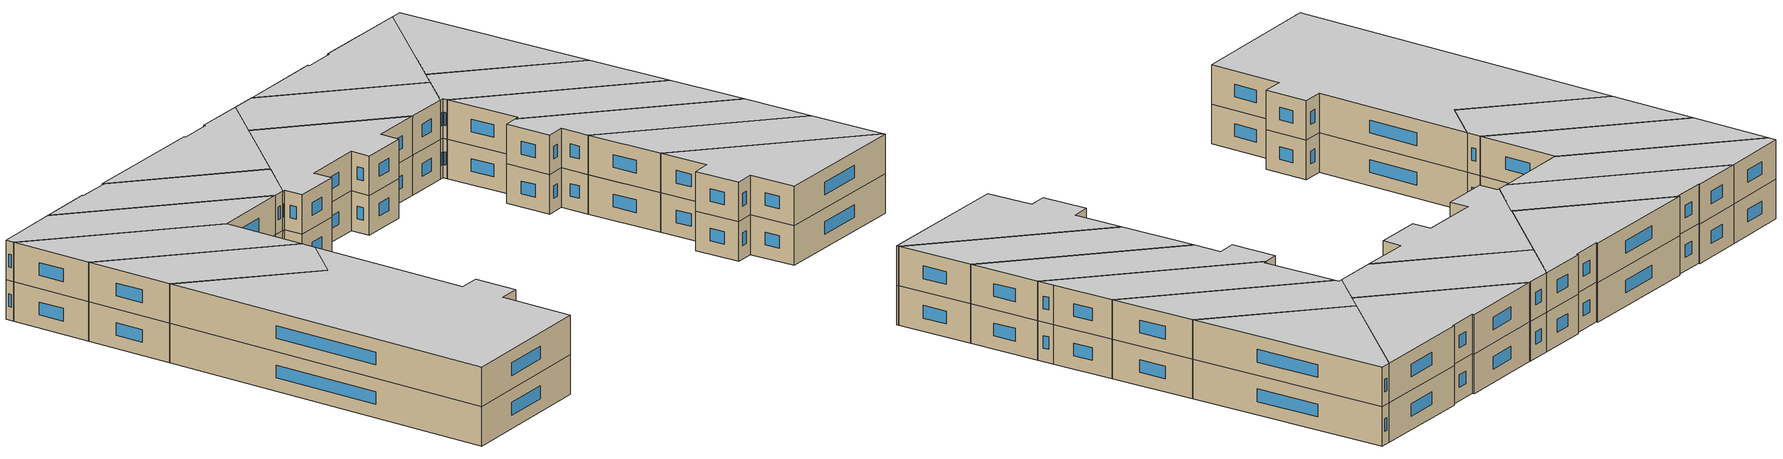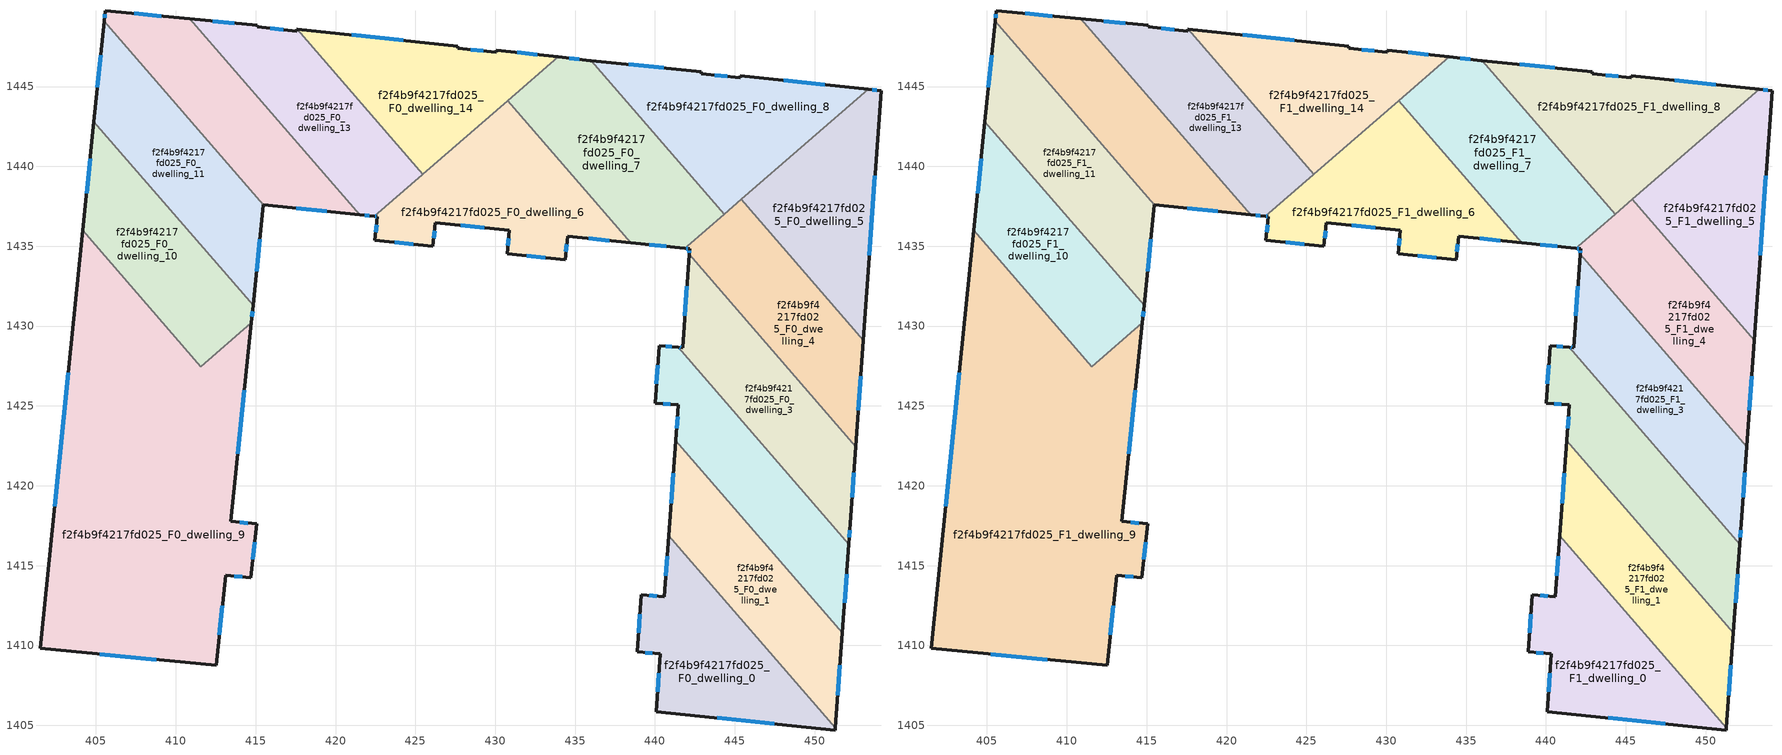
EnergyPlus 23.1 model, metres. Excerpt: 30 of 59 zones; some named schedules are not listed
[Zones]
f2f4b9f4217fd025_F0_dwelling_0
 floor ground (EU_floor_Construction): 440.88,1416.87 451.3,1404.85 451.29,1404.69 440.09,1405.86 440.34,1409.49 438.89,1409.59 439.15,1413.17 440.6,1413.06 z0
 wall outside (EU_wall_Construction): 440.88,1416.87 440.6,1413.06 439.15,1413.17 438.89,1409.59 440.34,1409.49 440.09,1405.86 451.29,1404.69 451.3,1404.85 z0:3
 wall to f2f4b9f4217fd025_F0_dwelling_1 (EU_wall_Construction): 451.3,1404.85 440.88,1416.87 z0:3
 window (EU_Window_Construction): 439.39,1409.56 439.85,1409.52 / 439.06,1411.95 438.98,1410.81 / 440.11,1413.1 439.64,1413.13 / 440.78,1415.57 440.69,1414.36 / 443.9,1405.46 447.48,1405.09 / 440.26,1408.25 440.17,1407.1 z1.02:1.98
f2f4b9f4217fd025_F0_dwelling_1
 floor ground (EU_floor_Construction): 441.31,1422.82 451.74,1410.79 451.3,1404.85 440.88,1416.87 z0
 wall outside (EU_wall_Construction): 451.3,1404.85 451.74,1410.79 / 441.31,1422.82 440.88,1416.87 z0:3
 wall to f2f4b9f4217fd025_F0_dwelling_2 (EU_wall_Construction): 451.74,1410.79 441.31,1422.82 z0:3
 window (EU_Window_Construction): 451.45,1406.87 451.59,1408.77 / 441.16,1420.8 441.02,1418.89 z1.02:1.98
f2f4b9f4217fd025_F0_dwelling_10
 floor ground (EU_floor_Construction): 404.87,1442.8 414.84,1431.3 414.73,1430.2 411.57,1427.46 404.17,1435.99 z0
 wall outside (EU_wall_Construction): 404.87,1442.8 404.17,1435.99 / 414.73,1430.2 414.84,1431.3 z0:3
 wall to f2f4b9f4217fd025_F0_dwelling_11 (EU_wall_Construction): 414.84,1431.3 404.87,1442.8 z0:3
 wall to f2f4b9f4217fd025_F0_dwelling_9 (EU_wall_Construction): 404.17,1435.99 411.57,1427.46 414.73,1430.2 z0:3
 window (EU_Window_Construction): 404.63,1440.48 404.41,1438.31 / 414.77,1430.57 414.8,1430.92 z1.02:1.98
f2f4b9f4217fd025_F0_dwelling_11
 floor ground (EU_floor_Construction): 405.51,1449.1 415.49,1437.59 414.84,1431.3 404.87,1442.8 z0
 wall outside (EU_wall_Construction): 414.84,1431.3 415.49,1437.59 / 405.51,1449.1 404.87,1442.8 z0:3
 wall to f2f4b9f4217fd025_F0_dwelling_12 (EU_wall_Construction): 415.49,1437.59 405.51,1449.1 z0:3
 window (EU_Window_Construction): 415.06,1433.44 415.27,1435.45 / 405.29,1446.96 405.09,1444.94 z1.02:1.98
f2f4b9f4217fd025_F0_dwelling_12
 floor ground (EU_floor_Construction): 410.88,1449.24 421.52,1436.97 415.49,1437.59 405.51,1449.1 405.58,1449.75 z0
 wall outside (EU_wall_Construction): 410.88,1449.24 405.58,1449.75 405.51,1449.1 / 415.49,1437.59 421.52,1436.97 z0:3
 wall to f2f4b9f4217fd025_F0_dwelling_13 (EU_wall_Construction): 421.52,1436.97 410.88,1449.24 z0:3
 window (EU_Window_Construction): 405.56,1449.53 405.53,1449.32 / 409.08,1449.41 407.38,1449.58 / 417.54,1437.38 419.47,1437.18 z1.02:1.98
f2f4b9f4217fd025_F0_dwelling_13
 floor ground (EU_floor_Construction): 417.59,1448.59 425.47,1439.51 425.43,1439.47 422.43,1436.88 421.52,1436.97 410.88,1449.24 415.09,1448.83 415.08,1448.73 417.56,1448.47 417.57,1448.6 z0
 wall outside (EU_wall_Construction): 417.59,1448.59 417.57,1448.6 417.56,1448.47 415.08,1448.73 415.09,1448.83 410.88,1449.24 / 421.52,1436.97 422.43,1436.88 z0:3
 wall to f2f4b9f4217fd025_F0_dwelling_14 (EU_wall_Construction): 425.47,1439.51 417.59,1448.59 z0:3
 wall to f2f4b9f4217fd025_F0_dwelling_6 (EU_wall_Construction): 422.43,1436.88 425.43,1439.47 425.47,1439.51 z0:3
 window (EU_Window_Construction): 421.83,1436.94 422.12,1436.91 / 413.66,1448.97 412.31,1449.1 / 416.72,1448.56 415.93,1448.64 z1.02:1.98
f2f4b9f4217fd025_F0_dwelling_14
 floor ground (EU_floor_Construction): 433.94,1446.86 425.47,1439.51 417.59,1448.59 427.65,1447.52 427.65,1447.4 430.07,1447.14 430.08,1447.29 z0
 wall outside (EU_wall_Construction): 433.94,1446.86 430.08,1447.29 430.07,1447.14 427.65,1447.4 427.65,1447.52 417.59,1448.59 z0:3
 wall to f2f4b9f4217fd025_F0_dwelling_7 (EU_wall_Construction): 430.77,1444.11 433.94,1446.86 z0:3
 wall to f2f4b9f4217fd025_F0_dwelling_6 (EU_wall_Construction): 425.47,1439.51 430.77,1444.11 z0:3
 window (EU_Window_Construction): 429.25,1447.23 428.47,1447.32 / 432.63,1447 431.39,1447.14 / 424.23,1447.89 421.01,1448.23 z1.02:1.98
f2f4b9f4217fd025_F0_dwelling_2
 floor ground (EU_floor_Construction): 441.45,1428.67 452.14,1416.33 451.74,1410.79 441.31,1422.82 441.47,1425.08 440.01,1425.18 440.27,1428.75 z0
 wall outside (EU_wall_Construction): 451.74,1410.79 452.14,1416.33 / 441.45,1428.67 440.27,1428.75 440.01,1425.18 441.47,1425.08 441.31,1422.82 z0:3
 wall to f2f4b9f4217fd025_F0_dwelling_3 (EU_wall_Construction): 452.14,1416.33 441.45,1428.67 z0:3
 window (EU_Window_Construction): 451.87,1412.68 452.01,1414.45 / 441.42,1424.31 441.36,1423.59 / 440.51,1425.15 440.97,1425.11 / 440.18,1427.54 440.1,1426.4 / 441.05,1428.7 440.67,1428.73 z1.02:1.98
f2f4b9f4217fd025_F0_dwelling_3
 floor ground (EU_floor_Construction): 442.15,1434.48 452.58,1422.45 452.24,1417.65 452.14,1416.33 441.45,1428.67 441.73,1428.65 z0
 wall outside (EU_wall_Construction): 442.15,1434.48 441.73,1428.65 441.45,1428.67 / 452.14,1416.33 452.24,1417.65 452.58,1422.45 z0:3
 wall to f2f4b9f4217fd025_F0_dwelling_4 (EU_wall_Construction): 452.58,1422.45 442.15,1434.48 z0:3
 window (EU_Window_Construction): 442.01,1432.5 441.87,1430.63 / 452.36,1419.29 452.47,1420.82 / 452.18,1416.78 452.21,1417.2 / 441.63,1428.66 441.54,1428.66 z1.02:1.98
f2f4b9f4217fd025_F0_dwelling_4
 floor ground (EU_floor_Construction): 445.41,1437.93 453.05,1429.11 452.58,1422.45 442.15,1434.48 442.17,1434.84 441.87,1434.87 442.03,1435 z0
 wall outside (EU_wall_Construction): 441.87,1434.87 442.17,1434.84 442.15,1434.48 / 452.58,1422.45 453.05,1429.11 z0:3
 wall to f2f4b9f4217fd025_F0_dwelling_5 (EU_wall_Construction): 453.05,1429.11 445.41,1437.93 z0:3
 wall to f2f4b9f4217fd025_F0_dwelling_7 (EU_wall_Construction): 444.34,1437.01 442.03,1435 441.87,1434.87 z0:3
 wall to f2f4b9f4217fd025_F0_dwelling_8 (EU_wall_Construction): 445.41,1437.93 444.34,1437.01 z0:3
 window (EU_Window_Construction): 441.97,1434.86 442.07,1434.85 / 452.74,1424.72 452.89,1426.84 / 442.16,1434.72 442.16,1434.6 z1.02:1.98
f2f4b9f4217fd025_F0_dwelling_5
 floor ground (EU_floor_Construction): 454.16,1444.73 453.05,1429.11 445.41,1437.93 453.35,1444.82 z0
 wall outside (EU_wall_Construction): 453.05,1429.11 454.16,1444.73 453.35,1444.82 z0:3
 wall to f2f4b9f4217fd025_F0_dwelling_8 (EU_wall_Construction): 453.35,1444.82 445.41,1437.93 z0:3
 window (EU_Window_Construction): 453.88,1444.76 453.63,1444.79 / 453.43,1434.43 453.78,1439.42 z1.02:1.98
f2f4b9f4217fd025_F0_dwelling_6
 floor ground (EU_floor_Construction): 430.77,1444.11 438.48,1435.22 434.53,1435.62 434.38,1434.14 430.74,1434.52 430.89,1436 426.26,1436.48 426.1,1435 422.47,1435.36 422.62,1436.86 422.43,1436.88 z0
 wall outside (EU_wall_Construction): 422.43,1436.88 422.62,1436.86 422.47,1435.36 426.1,1435 426.26,1436.48 430.89,1436 430.74,1434.52 434.38,1434.14 434.53,1435.62 438.48,1435.22 z0:3
 wall to f2f4b9f4217fd025_F0_dwelling_7 (EU_wall_Construction): 438.48,1435.22 430.77,1444.11 z0:3
 window (EU_Window_Construction): 431.98,1434.39 433.14,1434.27 / 430.84,1435.5 430.79,1435.02 / 427.83,1436.32 429.32,1436.16 / 426.15,1435.5 426.2,1435.98 / 423.7,1435.24 424.86,1435.12 / 422.57,1436.35 422.52,1435.87 / 422.5,1436.87 422.56,1436.86 / 435.87,1435.49 437.13,1435.36 / 434.43,1434.65 434.48,1435.12 z1.02:1.98
f2f4b9f4217fd025_F0_dwelling_7
 floor ground (EU_floor_Construction): 436,1446.63 444.34,1437.01 441.87,1434.87 438.48,1435.22 430.77,1444.11 433.94,1446.86 435.96,1446.63 z0
 wall outside (EU_wall_Construction): 438.48,1435.22 441.87,1434.87 / 436,1446.63 435.96,1446.63 433.94,1446.86 z0:3
 wall to f2f4b9f4217fd025_F0_dwelling_8 (EU_wall_Construction): 444.34,1437.01 436,1446.63 z0:3
 window (EU_Window_Construction): 439.63,1435.1 440.72,1434.99 / 435.27,1446.71 434.63,1446.78 z1.02:1.98
f2f4b9f4217fd025_F0_dwelling_8
 floor ground (EU_floor_Construction): 453.35,1444.82 444.34,1437.01 436,1446.63 442.91,1445.94 442.9,1445.8 445.36,1445.55 445.35,1445.67 z0
 wall outside (EU_wall_Construction): 453.35,1444.82 445.35,1445.67 445.36,1445.55 442.9,1445.8 442.91,1445.94 436,1446.63 z0:3
 window (EU_Window_Construction): 450.63,1445.11 448.07,1445.38 / 440.56,1446.17 438.35,1446.39 / 444.52,1445.64 443.74,1445.71 z1.02:1.98
f2f4b9f4217fd025_F0_dwelling_9
 floor ground (EU_floor_Construction): 414.73,1430.2 413.45,1417.78 415.06,1417.61 414.7,1414.24 413.11,1414.4 412.53,1408.75 401.49,1409.81 404.17,1435.99 411.57,1427.46 z0
 wall outside (EU_wall_Construction): 404.17,1435.99 401.49,1409.81 412.53,1408.75 413.11,1414.4 414.7,1414.24 415.06,1417.61 413.45,1417.78 414.73,1430.2 z0:3
 window (EU_Window_Construction): 414.82,1415.39 414.94,1416.46 / 413.65,1414.35 414.16,1414.3 / 412.73,1410.68 412.91,1412.48 / 405.25,1409.45 408.78,1409.11 / 403.26,1427.08 402.41,1418.72 / 413.89,1422 414.29,1425.97 / 414.51,1417.67 414,1417.72 z1.02:1.98
f2f4b9f4217fd025_F1_dwelling_0
 floor to f2f4b9f4217fd025_F0_dwelling_0 (EU_floor_Construction): 440.88,1416.87 451.3,1404.85 451.29,1404.69 440.09,1405.86 440.34,1409.49 438.89,1409.59 439.15,1413.17 440.6,1413.06 z3
 wall outside (EU_wall_Construction): 440.88,1416.87 440.6,1413.06 439.15,1413.17 438.89,1409.59 440.34,1409.49 440.09,1405.86 451.29,1404.69 451.3,1404.85 z3:6
 wall to f2f4b9f4217fd025_F1_dwelling_1 (EU_wall_Construction): 451.3,1404.85 440.88,1416.87 z3:6
 window (EU_Window_Construction): 439.39,1409.56 439.85,1409.52 / 439.06,1411.95 438.98,1410.81 / 440.11,1413.1 439.64,1413.13 / 440.78,1415.57 440.69,1414.36 / 443.9,1405.46 447.48,1405.09 / 440.26,1408.25 440.17,1407.1 z4.02:4.98
 ceiling to f2f4b9f4217fd025_F2_dwelling_0 (EU_floor_Construction): 451.29,1404.69 451.3,1404.85 440.88,1416.87 440.6,1413.06 439.15,1413.17 438.89,1409.59 440.34,1409.49 440.09,1405.86 z6
f2f4b9f4217fd025_F1_dwelling_1
 floor to f2f4b9f4217fd025_F0_dwelling_1 (EU_floor_Construction): 441.31,1422.82 451.74,1410.79 451.3,1404.85 440.88,1416.87 z3
 wall outside (EU_wall_Construction): 451.3,1404.85 451.74,1410.79 / 441.31,1422.82 440.88,1416.87 z3:6
 wall to f2f4b9f4217fd025_F1_dwelling_2 (EU_wall_Construction): 451.74,1410.79 441.31,1422.82 z3:6
 window (EU_Window_Construction): 451.45,1406.87 451.59,1408.77 / 441.16,1420.8 441.02,1418.89 z4.02:4.98
 ceiling to f2f4b9f4217fd025_F2_dwelling_1 (EU_floor_Construction): 451.3,1404.85 451.74,1410.79 441.31,1422.82 440.88,1416.87 z6
f2f4b9f4217fd025_F1_dwelling_10
 floor to f2f4b9f4217fd025_F0_dwelling_10 (EU_floor_Construction): 404.87,1442.8 414.84,1431.3 414.73,1430.2 411.57,1427.46 404.17,1435.99 z3
 wall outside (EU_wall_Construction): 404.87,1442.8 404.17,1435.99 / 414.73,1430.2 414.84,1431.3 z3:6
 wall to f2f4b9f4217fd025_F1_dwelling_11 (EU_wall_Construction): 414.84,1431.3 404.87,1442.8 z3:6
 wall to f2f4b9f4217fd025_F1_dwelling_9 (EU_wall_Construction): 404.17,1435.99 411.57,1427.46 414.73,1430.2 z3:6
 window (EU_Window_Construction): 404.63,1440.48 404.41,1438.31 / 414.77,1430.57 414.8,1430.92 z4.02:4.98
 ceiling to f2f4b9f4217fd025_F2_dwelling_10 (EU_floor_Construction): 414.73,1430.2 414.84,1431.3 404.87,1442.8 404.17,1435.99 411.57,1427.46 z6
f2f4b9f4217fd025_F1_dwelling_11
 floor to f2f4b9f4217fd025_F0_dwelling_11 (EU_floor_Construction): 405.51,1449.1 415.49,1437.59 414.84,1431.3 404.87,1442.8 z3
 wall outside (EU_wall_Construction): 414.84,1431.3 415.49,1437.59 / 405.51,1449.1 404.87,1442.8 z3:6
 wall to f2f4b9f4217fd025_F1_dwelling_12 (EU_wall_Construction): 415.49,1437.59 405.51,1449.1 z3:6
 window (EU_Window_Construction): 415.06,1433.44 415.27,1435.45 / 405.29,1446.96 405.09,1444.94 z4.02:4.98
 ceiling to f2f4b9f4217fd025_F2_dwelling_11 (EU_floor_Construction): 414.84,1431.3 415.49,1437.59 405.51,1449.1 404.87,1442.8 z6
f2f4b9f4217fd025_F1_dwelling_12
 floor to f2f4b9f4217fd025_F0_dwelling_12 (EU_floor_Construction): 410.88,1449.24 421.52,1436.97 415.49,1437.59 405.51,1449.1 405.58,1449.75 z3
 wall outside (EU_wall_Construction): 410.88,1449.24 405.58,1449.75 405.51,1449.1 / 415.49,1437.59 421.52,1436.97 z3:6
 wall to f2f4b9f4217fd025_F1_dwelling_13 (EU_wall_Construction): 421.52,1436.97 410.88,1449.24 z3:6
 window (EU_Window_Construction): 405.56,1449.53 405.53,1449.32 / 409.08,1449.41 407.38,1449.58 / 417.54,1437.38 419.47,1437.18 z4.02:4.98
 ceiling to f2f4b9f4217fd025_F2_dwelling_12 (EU_floor_Construction): 421.52,1436.97 410.88,1449.24 405.58,1449.75 405.51,1449.1 415.49,1437.59 z6
f2f4b9f4217fd025_F1_dwelling_13
 floor to f2f4b9f4217fd025_F0_dwelling_13 (EU_floor_Construction): 417.59,1448.59 425.47,1439.51 425.43,1439.47 422.43,1436.88 421.52,1436.97 410.88,1449.24 415.09,1448.83 415.08,1448.73 417.56,1448.47 417.57,1448.6 z3
 wall outside (EU_wall_Construction): 417.59,1448.59 417.57,1448.6 417.56,1448.47 415.08,1448.73 415.09,1448.83 410.88,1449.24 / 421.52,1436.97 422.43,1436.88 z3:6
 wall to f2f4b9f4217fd025_F1_dwelling_14 (EU_wall_Construction): 425.47,1439.51 417.59,1448.59 z3:6
 wall to f2f4b9f4217fd025_F1_dwelling_6 (EU_wall_Construction): 422.43,1436.88 425.43,1439.47 425.47,1439.51 z3:6
 window (EU_Window_Construction): 421.83,1436.94 422.12,1436.91 / 413.66,1448.97 412.31,1449.1 / 416.72,1448.56 415.93,1448.64 z4.02:4.98
 ceiling to f2f4b9f4217fd025_F2_dwelling_13 (EU_floor_Construction): 425.43,1439.47 425.47,1439.51 417.59,1448.59 417.57,1448.6 417.56,1448.47 415.08,1448.73 415.09,1448.83 410.88,1449.24 421.52,1436.97 422.43,1436.88 z6
f2f4b9f4217fd025_F1_dwelling_14
 floor to f2f4b9f4217fd025_F0_dwelling_14 (EU_floor_Construction): 433.94,1446.86 425.47,1439.51 417.59,1448.59 427.65,1447.52 427.65,1447.4 430.07,1447.14 430.08,1447.29 z3
 wall outside (EU_wall_Construction): 433.94,1446.86 430.08,1447.29 430.07,1447.14 427.65,1447.4 427.65,1447.52 417.59,1448.59 z3:6
 wall to f2f4b9f4217fd025_F1_dwelling_7 (EU_wall_Construction): 430.77,1444.11 433.94,1446.86 z3:6
 wall to f2f4b9f4217fd025_F1_dwelling_6 (EU_wall_Construction): 425.47,1439.51 430.77,1444.11 z3:6
 window (EU_Window_Construction): 429.25,1447.23 428.47,1447.32 / 432.63,1447 431.39,1447.14 / 424.23,1447.89 421.01,1448.23 z4.02:4.98
 ceiling to f2f4b9f4217fd025_F2_dwelling_14 (EU_floor_Construction): 433.94,1446.86 430.08,1447.29 430.07,1447.14 427.65,1447.4 427.65,1447.52 417.59,1448.59 425.47,1439.51 z6
f2f4b9f4217fd025_F1_dwelling_2
 floor to f2f4b9f4217fd025_F0_dwelling_2 (EU_floor_Construction): 441.45,1428.67 452.14,1416.33 451.74,1410.79 441.31,1422.82 441.47,1425.08 440.01,1425.18 440.27,1428.75 z3
 wall outside (EU_wall_Construction): 451.74,1410.79 452.14,1416.33 / 441.45,1428.67 440.27,1428.75 440.01,1425.18 441.47,1425.08 441.31,1422.82 z3:6
 wall to f2f4b9f4217fd025_F1_dwelling_3 (EU_wall_Construction): 452.14,1416.33 441.45,1428.67 z3:6
 window (EU_Window_Construction): 451.87,1412.68 452.01,1414.45 / 441.42,1424.31 441.36,1423.59 / 440.51,1425.15 440.97,1425.11 / 440.18,1427.54 440.1,1426.4 / 441.05,1428.7 440.67,1428.73 z4.02:4.98
 ceiling to f2f4b9f4217fd025_F2_dwelling_2 (EU_floor_Construction): 451.74,1410.79 452.14,1416.33 441.45,1428.67 440.27,1428.75 440.01,1425.18 441.47,1425.08 441.31,1422.82 z6
f2f4b9f4217fd025_F1_dwelling_3
 floor to f2f4b9f4217fd025_F0_dwelling_3 (EU_floor_Construction): 442.15,1434.48 452.58,1422.45 452.24,1417.65 452.14,1416.33 441.45,1428.67 441.73,1428.65 z3
 wall outside (EU_wall_Construction): 442.15,1434.48 441.73,1428.65 441.45,1428.67 / 452.14,1416.33 452.24,1417.65 452.58,1422.45 z3:6
 wall to f2f4b9f4217fd025_F1_dwelling_4 (EU_wall_Construction): 452.58,1422.45 442.15,1434.48 z3:6
 window (EU_Window_Construction): 442.01,1432.5 441.87,1430.63 / 452.36,1419.29 452.47,1420.82 / 452.18,1416.78 452.21,1417.2 / 441.63,1428.66 441.54,1428.66 z4.02:4.98
 ceiling to f2f4b9f4217fd025_F2_dwelling_3 (EU_floor_Construction): 452.14,1416.33 452.24,1417.65 452.58,1422.45 442.15,1434.48 441.73,1428.65 441.45,1428.67 z6
f2f4b9f4217fd025_F1_dwelling_4
 floor to f2f4b9f4217fd025_F0_dwelling_4 (EU_floor_Construction): 445.41,1437.93 453.05,1429.11 452.58,1422.45 442.15,1434.48 442.17,1434.84 441.87,1434.87 442.03,1435 z3
 wall outside (EU_wall_Construction): 441.87,1434.87 442.17,1434.84 442.15,1434.48 / 452.58,1422.45 453.05,1429.11 z3:6
 wall to f2f4b9f4217fd025_F1_dwelling_5 (EU_wall_Construction): 453.05,1429.11 445.41,1437.93 z3:6
 wall to f2f4b9f4217fd025_F1_dwelling_7 (EU_wall_Construction): 444.34,1437.01 442.03,1435 441.87,1434.87 z3:6
 wall to f2f4b9f4217fd025_F1_dwelling_8 (EU_wall_Construction): 445.41,1437.93 444.34,1437.01 z3:6
 window (EU_Window_Construction): 441.97,1434.86 442.07,1434.85 / 452.74,1424.72 452.89,1426.84 / 442.16,1434.72 442.16,1434.6 z4.02:4.98
 ceiling to f2f4b9f4217fd025_F2_dwelling_4 (EU_floor_Construction): 452.58,1422.45 453.05,1429.11 445.41,1437.93 442.03,1435 441.87,1434.87 442.17,1434.84 442.15,1434.48 z6
f2f4b9f4217fd025_F1_dwelling_5
 floor to f2f4b9f4217fd025_F0_dwelling_5 (EU_floor_Construction): 454.16,1444.73 453.05,1429.11 445.41,1437.93 453.35,1444.82 z3
 wall outside (EU_wall_Construction): 453.05,1429.11 454.16,1444.73 453.35,1444.82 z3:6
 wall to f2f4b9f4217fd025_F1_dwelling_8 (EU_wall_Construction): 453.35,1444.82 445.41,1437.93 z3:6
 window (EU_Window_Construction): 453.88,1444.76 453.63,1444.79 / 453.43,1434.43 453.78,1439.42 z4.02:4.98
 ceiling to f2f4b9f4217fd025_F2_dwelling_5 (EU_floor_Construction): 453.05,1429.11 454.16,1444.73 453.35,1444.82 445.41,1437.93 z6
f2f4b9f4217fd025_F1_dwelling_6
 floor to f2f4b9f4217fd025_F0_dwelling_6 (EU_floor_Construction): 430.77,1444.11 438.48,1435.22 434.53,1435.62 434.38,1434.14 430.74,1434.52 430.89,1436 426.26,1436.48 426.1,1435 422.47,1435.36 422.62,1436.86 422.43,1436.88 z3
 wall outside (EU_wall_Construction): 422.43,1436.88 422.62,1436.86 422.47,1435.36 426.1,1435 426.26,1436.48 430.89,1436 430.74,1434.52 434.38,1434.14 434.53,1435.62 438.48,1435.22 z3:6
 wall to f2f4b9f4217fd025_F1_dwelling_7 (EU_wall_Construction): 438.48,1435.22 430.77,1444.11 z3:6
 window (EU_Window_Construction): 431.98,1434.39 433.14,1434.27 / 430.84,1435.5 430.79,1435.02 / 427.83,1436.32 429.32,1436.16 / 426.15,1435.5 426.2,1435.98 / 423.7,1435.24 424.86,1435.12 / 422.57,1436.35 422.52,1435.87 / 422.5,1436.87 422.56,1436.86 / 435.87,1435.49 437.13,1435.36 / 434.43,1434.65 434.48,1435.12 z4.02:4.98
 ceiling to f2f4b9f4217fd025_F2_dwelling_6 (EU_floor_Construction): 438.48,1435.22 430.77,1444.11 422.43,1436.88 422.62,1436.86 422.47,1435.36 426.1,1435 426.26,1436.48 430.89,1436 430.74,1434.52 434.38,1434.14 434.53,1435.62 z6
f2f4b9f4217fd025_F1_dwelling_7
 floor to f2f4b9f4217fd025_F0_dwelling_7 (EU_floor_Construction): 436,1446.63 444.34,1437.01 441.87,1434.87 438.48,1435.22 430.77,1444.11 433.94,1446.86 435.96,1446.63 z3
 wall outside (EU_wall_Construction): 438.48,1435.22 441.87,1434.87 / 436,1446.63 435.96,1446.63 433.94,1446.86 z3:6
 wall to f2f4b9f4217fd025_F1_dwelling_8 (EU_wall_Construction): 444.34,1437.01 436,1446.63 z3:6
 window (EU_Window_Construction): 439.63,1435.1 440.72,1434.99 / 435.27,1446.71 434.63,1446.78 z4.02:4.98
 ceiling to f2f4b9f4217fd025_F2_dwelling_7 (EU_floor_Construction): 444.34,1437.01 436,1446.63 435.96,1446.63 433.94,1446.86 430.77,1444.11 438.48,1435.22 441.87,1434.87 z6
f2f4b9f4217fd025_F1_dwelling_8
 floor to f2f4b9f4217fd025_F0_dwelling_8 (EU_floor_Construction): 453.35,1444.82 444.34,1437.01 436,1446.63 442.91,1445.94 442.9,1445.8 445.36,1445.55 445.35,1445.67 z3
 wall outside (EU_wall_Construction): 453.35,1444.82 445.35,1445.67 445.36,1445.55 442.9,1445.8 442.91,1445.94 436,1446.63 z3:6
 window (EU_Window_Construction): 450.63,1445.11 448.07,1445.38 / 440.56,1446.17 438.35,1446.39 / 444.52,1445.64 443.74,1445.71 z4.02:4.98
 ceiling to f2f4b9f4217fd025_F2_dwelling_8 (EU_floor_Construction): 453.35,1444.82 445.35,1445.67 445.36,1445.55 442.9,1445.8 442.91,1445.94 436,1446.63 444.34,1437.01 z6
f2f4b9f4217fd025_F1_dwelling_9
 floor to f2f4b9f4217fd025_F0_dwelling_9 (EU_floor_Construction): 414.73,1430.2 413.45,1417.78 415.06,1417.61 414.7,1414.24 413.11,1414.4 412.53,1408.75 401.49,1409.81 404.17,1435.99 411.57,1427.46 z3
 wall outside (EU_wall_Construction): 404.17,1435.99 401.49,1409.81 412.53,1408.75 413.11,1414.4 414.7,1414.24 415.06,1417.61 413.45,1417.78 414.73,1430.2 z3:6
 window (EU_Window_Construction): 414.82,1415.39 414.94,1416.46 / 413.65,1414.35 414.16,1414.3 / 412.73,1410.68 412.91,1412.48 / 405.25,1409.45 408.78,1409.11 / 403.26,1427.08 402.41,1418.72 / 413.89,1422 414.29,1425.97 / 414.51,1417.67 414,1417.72 z4.02:4.98
 ceiling to f2f4b9f4217fd025_F2_dwelling_9 (EU_floor_Construction): 412.53,1408.75 413.11,1414.4 414.7,1414.24 415.06,1417.61 413.45,1417.78 414.73,1430.2 411.57,1427.46 404.17,1435.99 401.49,1409.81 z6
[Building]
EU S2 Campaign: North Axis=0; Terrain=City; Solar Distribution=FullExterior
[Site:Location]
Vienna: Latitude=48; Longitude=16.5; Time Zone=1; Elevation=183
[SizingPeriod:WeatherFileDays]
AnnualSizingPeriod: Begin Month=1; Begin Day of Month=1; End Month=12; End Day of Month=31; Day of Week for Start Day=Monday; Use Weather File Daylight Saving Period=No; Use Weather File Rain and Snow Indicators=No
[MATERIAL]
EU_InternalMass_Material: Roughness=MediumRough; Thickness=0.1; Conductivity=1; Density=1800; Specific Heat=900; Thermal Absorptance=0.9; Solar Absorptance=0.7; Visible Absorptance=0.7
[MATERIAL:NOMASS] Roughness=MediumRough; Thermal Absorptance=0.9; Solar Absorptance=0.7; Visible Absorptance=0.7
Name | Thermal Resistance
EU_wall_NoMass | 0.942466
EU_floor_NoMass | 0.66527
[WINDOWMATERIAL:SIMPLEGLAZINGSYSTEM]
EU_Window_SimpleGlazing: UFactor=2.03367; Solar Heat Gain Coefficient=0.65; Visible Transmittance=0.65
[CONSTRUCTION]
EU_wall_Construction: EU_wall_NoMass
EU_floor_Construction: EU_floor_NoMass
EU_Window_Construction: EU_Window_SimpleGlazing
EU_InternalMass_Construction: EU_InternalMass_Material
[ZONE] Type=1; Multiplier=1; Ceiling Height=autocalculate; Floor Area=autocalculate; Part of Total Floor Area=Yes
Name | Volume
f2f4b9f4217fd025_F0_dwelling_0; f2f4b9f4217fd025_F1_dwelling_0 | 204.637
f2f4b9f4217fd025_F0_dwelling_1; f2f4b9f4217fd025_F1_dwelling_1 | 201.79
f2f4b9f4217fd025_F0_dwelling_10; f2f4b9f4217fd025_F1_dwelling_10 | 203.314
f2f4b9f4217fd025_F0_dwelling_11; f2f4b9f4217fd025_F1_dwelling_11 | 210.568
f2f4b9f4217fd025_F0_dwelling_12; f2f4b9f4217fd025_F1_dwelling_12 | 200.985
f2f4b9f4217fd025_F0_dwelling_13; f2f4b9f4217fd025_F1_dwelling_13 | 200.26
f2f4b9f4217fd025_F0_dwelling_14; f2f4b9f4217fd025_F1_dwelling_14 | 201.549
f2f4b9f4217fd025_F0_dwelling_2; f2f4b9f4217fd025_F1_dwelling_2 | 203.613
f2f4b9f4217fd025_F0_dwelling_3; f2f4b9f4217fd025_F1_dwelling_3 | 207.461
f2f4b9f4217fd025_F0_dwelling_4; f2f4b9f4217fd025_F1_dwelling_4 | 198.559
f2f4b9f4217fd025_F0_dwelling_5; f2f4b9f4217fd025_F1_dwelling_5 | 203.21
f2f4b9f4217fd025_F0_dwelling_6; f2f4b9f4217fd025_F1_dwelling_6 | 227.537
f2f4b9f4217fd025_F0_dwelling_7; f2f4b9f4217fd025_F1_dwelling_7 | 227.544
f2f4b9f4217fd025_F0_dwelling_8; f2f4b9f4217fd025_F1_dwelling_8 | 227.53
f2f4b9f4217fd025_F0_dwelling_9; f2f4b9f4217fd025_F1_dwelling_9 | 741.543
[INTERNALMASS] Construction=EU_InternalMass_Construction
Name | Zone or ZoneList | Surface Area
f2f4b9f4217fd025_F0_dwelling_0_EU_InternalMass | f2f4b9f4217fd025_F0_dwelling_0 | 68.2074
f2f4b9f4217fd025_F0_dwelling_1_EU_InternalMass | f2f4b9f4217fd025_F0_dwelling_1 | 67.2682
f2f4b9f4217fd025_F0_dwelling_2_EU_InternalMass | f2f4b9f4217fd025_F0_dwelling_2 | 67.8755
f2f4b9f4217fd025_F0_dwelling_3_EU_InternalMass | f2f4b9f4217fd025_F0_dwelling_3 | 69.1522
f2f4b9f4217fd025_F0_dwelling_4_EU_InternalMass | f2f4b9f4217fd025_F0_dwelling_4 | 66.1844
f2f4b9f4217fd025_F0_dwelling_5_EU_InternalMass | f2f4b9f4217fd025_F0_dwelling_5 | 67.7369
f2f4b9f4217fd025_F0_dwelling_6_EU_InternalMass | f2f4b9f4217fd025_F0_dwelling_6 | 75.8453
f2f4b9f4217fd025_F0_dwelling_7_EU_InternalMass | f2f4b9f4217fd025_F0_dwelling_7 | 75.8475
f2f4b9f4217fd025_F0_dwelling_8_EU_InternalMass | f2f4b9f4217fd025_F0_dwelling_8 | 75.8433
f2f4b9f4217fd025_F0_dwelling_9_EU_InternalMass | f2f4b9f4217fd025_F0_dwelling_9 | 247.179
f2f4b9f4217fd025_F0_dwelling_10_EU_InternalMass | f2f4b9f4217fd025_F0_dwelling_10 | 67.7715
f2f4b9f4217fd025_F0_dwelling_11_EU_InternalMass | f2f4b9f4217fd025_F0_dwelling_11 | 70.1892
f2f4b9f4217fd025_F0_dwelling_12_EU_InternalMass | f2f4b9f4217fd025_F0_dwelling_12 | 67.0003
f2f4b9f4217fd025_F0_dwelling_13_EU_InternalMass | f2f4b9f4217fd025_F0_dwelling_13 | 66.7518
f2f4b9f4217fd025_F0_dwelling_14_EU_InternalMass | f2f4b9f4217fd025_F0_dwelling_14 | 67.1783
f2f4b9f4217fd025_F1_dwelling_0_EU_InternalMass | f2f4b9f4217fd025_F1_dwelling_0 | 68.2074
f2f4b9f4217fd025_F1_dwelling_1_EU_InternalMass | f2f4b9f4217fd025_F1_dwelling_1 | 67.2682
f2f4b9f4217fd025_F1_dwelling_2_EU_InternalMass | f2f4b9f4217fd025_F1_dwelling_2 | 67.8755
f2f4b9f4217fd025_F1_dwelling_3_EU_InternalMass | f2f4b9f4217fd025_F1_dwelling_3 | 69.1522
f2f4b9f4217fd025_F1_dwelling_4_EU_InternalMass | f2f4b9f4217fd025_F1_dwelling_4 | 66.1844
f2f4b9f4217fd025_F1_dwelling_5_EU_InternalMass | f2f4b9f4217fd025_F1_dwelling_5 | 67.7369
f2f4b9f4217fd025_F1_dwelling_6_EU_InternalMass | f2f4b9f4217fd025_F1_dwelling_6 | 75.8453
f2f4b9f4217fd025_F1_dwelling_7_EU_InternalMass | f2f4b9f4217fd025_F1_dwelling_7 | 75.8475
f2f4b9f4217fd025_F1_dwelling_8_EU_InternalMass | f2f4b9f4217fd025_F1_dwelling_8 | 75.8433
f2f4b9f4217fd025_F1_dwelling_9_EU_InternalMass | f2f4b9f4217fd025_F1_dwelling_9 | 247.179
f2f4b9f4217fd025_F1_dwelling_10_EU_InternalMass | f2f4b9f4217fd025_F1_dwelling_10 | 67.7715
f2f4b9f4217fd025_F1_dwelling_11_EU_InternalMass | f2f4b9f4217fd025_F1_dwelling_11 | 70.1892
f2f4b9f4217fd025_F1_dwelling_12_EU_InternalMass | f2f4b9f4217fd025_F1_dwelling_12 | 67.0003
f2f4b9f4217fd025_F1_dwelling_13_EU_InternalMass | f2f4b9f4217fd025_F1_dwelling_13 | 66.7518
f2f4b9f4217fd025_F1_dwelling_14_EU_InternalMass | f2f4b9f4217fd025_F1_dwelling_14 | 67.1783
[OTHEREQUIPMENT] Fuel Type=Electricity; Design Level Calculation Method=Watts/Area; Power per Zone Floor Area=1; Fraction Latent=0; Fraction Radiant=0; Fraction Lost=0; Carbon Dioxide Generation Rate=0; EndUse Subcategory=EU_Step8_InternalGains
Name | Zone or ZoneList or Space or SpaceList | Schedule
EU_Step8_InternalGain_f2f4b9f4217fd025_F0_dwelling_0_f000 | f2f4b9f4217fd025_F0_dwelling_0 | EU_Step8_GainSchedule_f2f4b9f4217fd025_F0_dwelling_0_f000
EU_Step8_InternalGain_f2f4b9f4217fd025_F0_dwelling_1_f000 | f2f4b9f4217fd025_F0_dwelling_1 | EU_Step8_GainSchedule_f2f4b9f4217fd025_F0_dwelling_1_f000
EU_Step8_InternalGain_f2f4b9f4217fd025_F0_dwelling_2_f000 | f2f4b9f4217fd025_F0_dwelling_2 | EU_Step8_GainSchedule_f2f4b9f4217fd025_F0_dwelling_2_f000
EU_Step8_InternalGain_f2f4b9f4217fd025_F0_dwelling_3_f000 | f2f4b9f4217fd025_F0_dwelling_3 | EU_Step8_GainSchedule_f2f4b9f4217fd025_F0_dwelling_3_f000
EU_Step8_InternalGain_f2f4b9f4217fd025_F0_dwelling_4_f000 | f2f4b9f4217fd025_F0_dwelling_4 | EU_Step8_GainSchedule_f2f4b9f4217fd025_F0_dwelling_4_f000
EU_Step8_InternalGain_f2f4b9f4217fd025_F0_dwelling_5_f000 | f2f4b9f4217fd025_F0_dwelling_5 | EU_Step8_GainSchedule_f2f4b9f4217fd025_F0_dwelling_5_f000
EU_Step8_InternalGain_f2f4b9f4217fd025_F0_dwelling_6_f000 | f2f4b9f4217fd025_F0_dwelling_6 | EU_Step8_GainSchedule_f2f4b9f4217fd025_F0_dwelling_6_f000
EU_Step8_InternalGain_f2f4b9f4217fd025_F0_dwelling_7_f000 | f2f4b9f4217fd025_F0_dwelling_7 | EU_Step8_GainSchedule_f2f4b9f4217fd025_F0_dwelling_7_f000
EU_Step8_InternalGain_f2f4b9f4217fd025_F0_dwelling_8_f000 | f2f4b9f4217fd025_F0_dwelling_8 | EU_Step8_GainSchedule_f2f4b9f4217fd025_F0_dwelling_8_f000
EU_Step8_InternalGain_f2f4b9f4217fd025_F0_dwelling_9_f000 | f2f4b9f4217fd025_F0_dwelling_9 | EU_Step8_GainSchedule_f2f4b9f4217fd025_F0_dwelling_9_f000
EU_Step8_InternalGain_f2f4b9f4217fd025_F0_dwelling_10_f000 | f2f4b9f4217fd025_F0_dwelling_10 | EU_Step8_GainSchedule_f2f4b9f4217fd025_F0_dwelling_10_f000
EU_Step8_InternalGain_f2f4b9f4217fd025_F0_dwelling_11_f000 | f2f4b9f4217fd025_F0_dwelling_11 | EU_Step8_GainSchedule_f2f4b9f4217fd025_F0_dwelling_11_f000
EU_Step8_InternalGain_f2f4b9f4217fd025_F0_dwelling_12_f000 | f2f4b9f4217fd025_F0_dwelling_12 | EU_Step8_GainSchedule_f2f4b9f4217fd025_F0_dwelling_12_f000
EU_Step8_InternalGain_f2f4b9f4217fd025_F0_dwelling_13_f000 | f2f4b9f4217fd025_F0_dwelling_13 | EU_Step8_GainSchedule_f2f4b9f4217fd025_F0_dwelling_13_f000
EU_Step8_InternalGain_f2f4b9f4217fd025_F0_dwelling_14_f000 | f2f4b9f4217fd025_F0_dwelling_14 | EU_Step8_GainSchedule_f2f4b9f4217fd025_F0_dwelling_14_f000
EU_Step8_InternalGain_f2f4b9f4217fd025_F1_dwelling_0_f000 | f2f4b9f4217fd025_F1_dwelling_0 | EU_Step8_GainSchedule_f2f4b9f4217fd025_F1_dwelling_0_f000
EU_Step8_InternalGain_f2f4b9f4217fd025_F1_dwelling_1_f000 | f2f4b9f4217fd025_F1_dwelling_1 | EU_Step8_GainSchedule_f2f4b9f4217fd025_F1_dwelling_1_f000
EU_Step8_InternalGain_f2f4b9f4217fd025_F1_dwelling_2_f000 | f2f4b9f4217fd025_F1_dwelling_2 | EU_Step8_GainSchedule_f2f4b9f4217fd025_F1_dwelling_2_f000
EU_Step8_InternalGain_f2f4b9f4217fd025_F1_dwelling_3_f000 | f2f4b9f4217fd025_F1_dwelling_3 | EU_Step8_GainSchedule_f2f4b9f4217fd025_F1_dwelling_3_f000
EU_Step8_InternalGain_f2f4b9f4217fd025_F1_dwelling_4_f000 | f2f4b9f4217fd025_F1_dwelling_4 | EU_Step8_GainSchedule_f2f4b9f4217fd025_F1_dwelling_4_f000
EU_Step8_InternalGain_f2f4b9f4217fd025_F1_dwelling_5_f000 | f2f4b9f4217fd025_F1_dwelling_5 | EU_Step8_GainSchedule_f2f4b9f4217fd025_F1_dwelling_5_f000
EU_Step8_InternalGain_f2f4b9f4217fd025_F1_dwelling_6_f000 | f2f4b9f4217fd025_F1_dwelling_6 | EU_Step8_GainSchedule_f2f4b9f4217fd025_F1_dwelling_6_f000
EU_Step8_InternalGain_f2f4b9f4217fd025_F1_dwelling_7_f000 | f2f4b9f4217fd025_F1_dwelling_7 | EU_Step8_GainSchedule_f2f4b9f4217fd025_F1_dwelling_7_f000
EU_Step8_InternalGain_f2f4b9f4217fd025_F1_dwelling_8_f000 | f2f4b9f4217fd025_F1_dwelling_8 | EU_Step8_GainSchedule_f2f4b9f4217fd025_F1_dwelling_8_f000
EU_Step8_InternalGain_f2f4b9f4217fd025_F1_dwelling_9_f000 | f2f4b9f4217fd025_F1_dwelling_9 | EU_Step8_GainSchedule_f2f4b9f4217fd025_F1_dwelling_9_f000
EU_Step8_InternalGain_f2f4b9f4217fd025_F1_dwelling_10_f000 | f2f4b9f4217fd025_F1_dwelling_10 | EU_Step8_GainSchedule_f2f4b9f4217fd025_F1_dwelling_10_f000
EU_Step8_InternalGain_f2f4b9f4217fd025_F1_dwelling_11_f000 | f2f4b9f4217fd025_F1_dwelling_11 | EU_Step8_GainSchedule_f2f4b9f4217fd025_F1_dwelling_11_f000
EU_Step8_InternalGain_f2f4b9f4217fd025_F1_dwelling_12_f000 | f2f4b9f4217fd025_F1_dwelling_12 | EU_Step8_GainSchedule_f2f4b9f4217fd025_F1_dwelling_12_f000
EU_Step8_InternalGain_f2f4b9f4217fd025_F1_dwelling_13_f000 | f2f4b9f4217fd025_F1_dwelling_13 | EU_Step8_GainSchedule_f2f4b9f4217fd025_F1_dwelling_13_f000
EU_Step8_InternalGain_f2f4b9f4217fd025_F1_dwelling_14_f000 | f2f4b9f4217fd025_F1_dwelling_14 | EU_Step8_GainSchedule_f2f4b9f4217fd025_F1_dwelling_14_f000
[ZONEVENTILATION:DESIGNFLOWRATE] Schedule=EU_AlwaysOn; Design Flow Rate Calculation Method=AirChanges/Hour; Air Changes per Hour=0.530523; Ventilation Type=Natural; Fan Pressure Rise=0; Fan Total Efficiency=1; Constant Term Coefficient=1; Temperature Term Coefficient=0; Velocity Term Coefficient=0; Velocity Squared Term Coefficient=0; Minimum Indoor Temperature=-100; Maximum Indoor Temperature=100; Delta Temperature=-100; Minimum Outdoor Temperature=-100; Maximum Outdoor Temperature=100; Maximum Wind Speed=40
Name | Zone or ZoneList or Space or SpaceList
EU_ConstantAir_f2f4b9f4217fd025_F0_dwelling_0 | f2f4b9f4217fd025_F0_dwelling_0
EU_ConstantAir_f2f4b9f4217fd025_F0_dwelling_1 | f2f4b9f4217fd025_F0_dwelling_1
EU_ConstantAir_f2f4b9f4217fd025_F0_dwelling_2 | f2f4b9f4217fd025_F0_dwelling_2
EU_ConstantAir_f2f4b9f4217fd025_F0_dwelling_3 | f2f4b9f4217fd025_F0_dwelling_3
EU_ConstantAir_f2f4b9f4217fd025_F0_dwelling_4 | f2f4b9f4217fd025_F0_dwelling_4
EU_ConstantAir_f2f4b9f4217fd025_F0_dwelling_5 | f2f4b9f4217fd025_F0_dwelling_5
EU_ConstantAir_f2f4b9f4217fd025_F0_dwelling_6 | f2f4b9f4217fd025_F0_dwelling_6
EU_ConstantAir_f2f4b9f4217fd025_F0_dwelling_7 | f2f4b9f4217fd025_F0_dwelling_7
EU_ConstantAir_f2f4b9f4217fd025_F0_dwelling_8 | f2f4b9f4217fd025_F0_dwelling_8
EU_ConstantAir_f2f4b9f4217fd025_F0_dwelling_9 | f2f4b9f4217fd025_F0_dwelling_9
EU_ConstantAir_f2f4b9f4217fd025_F0_dwelling_10 | f2f4b9f4217fd025_F0_dwelling_10
EU_ConstantAir_f2f4b9f4217fd025_F0_dwelling_11 | f2f4b9f4217fd025_F0_dwelling_11
EU_ConstantAir_f2f4b9f4217fd025_F0_dwelling_12 | f2f4b9f4217fd025_F0_dwelling_12
EU_ConstantAir_f2f4b9f4217fd025_F0_dwelling_13 | f2f4b9f4217fd025_F0_dwelling_13
EU_ConstantAir_f2f4b9f4217fd025_F0_dwelling_14 | f2f4b9f4217fd025_F0_dwelling_14
EU_ConstantAir_f2f4b9f4217fd025_F1_dwelling_0 | f2f4b9f4217fd025_F1_dwelling_0
EU_ConstantAir_f2f4b9f4217fd025_F1_dwelling_1 | f2f4b9f4217fd025_F1_dwelling_1
EU_ConstantAir_f2f4b9f4217fd025_F1_dwelling_2 | f2f4b9f4217fd025_F1_dwelling_2
EU_ConstantAir_f2f4b9f4217fd025_F1_dwelling_3 | f2f4b9f4217fd025_F1_dwelling_3
EU_ConstantAir_f2f4b9f4217fd025_F1_dwelling_4 | f2f4b9f4217fd025_F1_dwelling_4
EU_ConstantAir_f2f4b9f4217fd025_F1_dwelling_5 | f2f4b9f4217fd025_F1_dwelling_5
EU_ConstantAir_f2f4b9f4217fd025_F1_dwelling_6 | f2f4b9f4217fd025_F1_dwelling_6
EU_ConstantAir_f2f4b9f4217fd025_F1_dwelling_7 | f2f4b9f4217fd025_F1_dwelling_7
EU_ConstantAir_f2f4b9f4217fd025_F1_dwelling_8 | f2f4b9f4217fd025_F1_dwelling_8
EU_ConstantAir_f2f4b9f4217fd025_F1_dwelling_9 | f2f4b9f4217fd025_F1_dwelling_9
EU_ConstantAir_f2f4b9f4217fd025_F1_dwelling_10 | f2f4b9f4217fd025_F1_dwelling_10
EU_ConstantAir_f2f4b9f4217fd025_F1_dwelling_11 | f2f4b9f4217fd025_F1_dwelling_11
EU_ConstantAir_f2f4b9f4217fd025_F1_dwelling_12 | f2f4b9f4217fd025_F1_dwelling_12
EU_ConstantAir_f2f4b9f4217fd025_F1_dwelling_13 | f2f4b9f4217fd025_F1_dwelling_13
EU_ConstantAir_f2f4b9f4217fd025_F1_dwelling_14 | f2f4b9f4217fd025_F1_dwelling_14
[HVACTEMPLATE:ZONE:IDEALLOADSAIRSYSTEM] System Availability Schedule=EU_AlwaysOn; Maximum Heating Supply Air Temperature=50; Minimum Cooling Supply Air Temperature=13; Maximum Heating Supply Air Humidity Ratio=0.0156; Minimum Cooling Supply Air Humidity Ratio=0.0077; Heating Limit=NoLimit; Cooling Limit=NoLimit; Heating Availability Schedule=EU_AlwaysOn; Cooling Availability Schedule=EU_CoolingOff; Dehumidification Control Type=ConstantSensibleHeatRatio; Cooling Sensible Heat Ratio=0.7; Dehumidification Setpoint=60; Humidification Control Type=None; Humidification Setpoint=30; Outdoor Air Method=None; Outdoor Air Flow Rate per Person=0.00944; Outdoor Air Flow Rate per Zone Floor Area=0; Outdoor Air Flow Rate per Zone=0; Demand Controlled Ventilation Type=None; Outdoor Air Economizer Type=NoEconomizer; Heat Recovery Type=None; Sensible Heat Recovery Effectiveness=0.7; Latent Heat Recovery Effectiveness=0.65
Name | Template Thermostat
f2f4b9f4217fd025_F0_dwelling_0 | EU_HeatOnly_f2f4b9f4217fd025_F0_dwelling_0
f2f4b9f4217fd025_F0_dwelling_1 | EU_HeatOnly_f2f4b9f4217fd025_F0_dwelling_1
f2f4b9f4217fd025_F0_dwelling_2 | EU_HeatOnly_f2f4b9f4217fd025_F0_dwelling_2
f2f4b9f4217fd025_F0_dwelling_3 | EU_HeatOnly_f2f4b9f4217fd025_F0_dwelling_3
f2f4b9f4217fd025_F0_dwelling_4 | EU_HeatOnly_f2f4b9f4217fd025_F0_dwelling_4
f2f4b9f4217fd025_F0_dwelling_5 | EU_HeatOnly_f2f4b9f4217fd025_F0_dwelling_5
f2f4b9f4217fd025_F0_dwelling_6 | EU_HeatOnly_f2f4b9f4217fd025_F0_dwelling_6
f2f4b9f4217fd025_F0_dwelling_7 | EU_HeatOnly_f2f4b9f4217fd025_F0_dwelling_7
f2f4b9f4217fd025_F0_dwelling_8 | EU_HeatOnly_f2f4b9f4217fd025_F0_dwelling_8
f2f4b9f4217fd025_F0_dwelling_9 | EU_HeatOnly_f2f4b9f4217fd025_F0_dwelling_9
f2f4b9f4217fd025_F0_dwelling_10 | EU_HeatOnly_f2f4b9f4217fd025_F0_dwelling_10
f2f4b9f4217fd025_F0_dwelling_11 | EU_HeatOnly_f2f4b9f4217fd025_F0_dwelling_11
f2f4b9f4217fd025_F0_dwelling_12 | EU_HeatOnly_f2f4b9f4217fd025_F0_dwelling_12
f2f4b9f4217fd025_F0_dwelling_13 | EU_HeatOnly_f2f4b9f4217fd025_F0_dwelling_13
f2f4b9f4217fd025_F0_dwelling_14 | EU_HeatOnly_f2f4b9f4217fd025_F0_dwelling_14
f2f4b9f4217fd025_F1_dwelling_0 | EU_HeatOnly_f2f4b9f4217fd025_F1_dwelling_0
f2f4b9f4217fd025_F1_dwelling_1 | EU_HeatOnly_f2f4b9f4217fd025_F1_dwelling_1
f2f4b9f4217fd025_F1_dwelling_2 | EU_HeatOnly_f2f4b9f4217fd025_F1_dwelling_2
f2f4b9f4217fd025_F1_dwelling_3 | EU_HeatOnly_f2f4b9f4217fd025_F1_dwelling_3
f2f4b9f4217fd025_F1_dwelling_4 | EU_HeatOnly_f2f4b9f4217fd025_F1_dwelling_4
f2f4b9f4217fd025_F1_dwelling_5 | EU_HeatOnly_f2f4b9f4217fd025_F1_dwelling_5
f2f4b9f4217fd025_F1_dwelling_6 | EU_HeatOnly_f2f4b9f4217fd025_F1_dwelling_6
f2f4b9f4217fd025_F1_dwelling_7 | EU_HeatOnly_f2f4b9f4217fd025_F1_dwelling_7
f2f4b9f4217fd025_F1_dwelling_8 | EU_HeatOnly_f2f4b9f4217fd025_F1_dwelling_8
f2f4b9f4217fd025_F1_dwelling_9 | EU_HeatOnly_f2f4b9f4217fd025_F1_dwelling_9
f2f4b9f4217fd025_F1_dwelling_10 | EU_HeatOnly_f2f4b9f4217fd025_F1_dwelling_10
f2f4b9f4217fd025_F1_dwelling_11 | EU_HeatOnly_f2f4b9f4217fd025_F1_dwelling_11
f2f4b9f4217fd025_F1_dwelling_12 | EU_HeatOnly_f2f4b9f4217fd025_F1_dwelling_12
f2f4b9f4217fd025_F1_dwelling_13 | EU_HeatOnly_f2f4b9f4217fd025_F1_dwelling_13
f2f4b9f4217fd025_F1_dwelling_14 | EU_HeatOnly_f2f4b9f4217fd025_F1_dwelling_14
[SIZING:ZONE] Zone Cooling Design Supply Air Temperature Input Method=SupplyAirTemperature; Zone Cooling Design Supply Air Temperature=13; Zone Heating Design Supply Air Temperature Input Method=SupplyAirTemperature; Zone Heating Design Supply Air Temperature=50; Zone Cooling Design Supply Air Humidity Ratio=0.008; Zone Heating Design Supply Air Humidity Ratio=0.008; Cooling Design Air Flow Method=DesignDay; Cooling Design Air Flow Rate=0; Cooling Minimum Air Flow per Zone Floor Area=0.000762; Cooling Minimum Air Flow=0; Cooling Minimum Air Flow Fraction=0.2; Heating Design Air Flow Method=DesignDay; Heating Design Air Flow Rate=0; Heating Maximum Air Flow per Zone Floor Area=0.002032; Heating Maximum Air Flow=0.141576; Heating Maximum Air Flow Fraction=0.3; Account for Dedicated Outdoor Air System=No; Dedicated Outdoor Air System Control Strategy=NeutralSupplyAir; Dedicated Outdoor Air Low Setpoint Temperature for Design=autosize; Dedicated Outdoor Air High Setpoint Temperature for Design=autosize; Zone Load Sizing Method=Sensible Load Only No Latent Load; Zone Latent Cooling Design Supply Air Humidity Ratio Input Method=HumidityRatioDifference; Zone Cooling Design Supply Air Humidity Ratio Difference=0.005; Zone Latent Heating Design Supply Air Humidity Ratio Input Method=HumidityRatioDifference; Zone Humidification Design Supply Air Humidity Ratio Difference=0.005
f2f4b9f4217fd025_F0_dwelling_0; f2f4b9f4217fd025_F0_dwelling_1; f2f4b9f4217fd025_F0_dwelling_2; f2f4b9f4217fd025_F0_dwelling_3; f2f4b9f4217fd025_F0_dwelling_4; f2f4b9f4217fd025_F0_dwelling_5; f2f4b9f4217fd025_F0_dwelling_6; f2f4b9f4217fd025_F0_dwelling_7; f2f4b9f4217fd025_F0_dwelling_8; f2f4b9f4217fd025_F0_dwelling_9; f2f4b9f4217fd025_F0_dwelling_10; f2f4b9f4217fd025_F0_dwelling_11; f2f4b9f4217fd025_F0_dwelling_12; f2f4b9f4217fd025_F0_dwelling_13; f2f4b9f4217fd025_F0_dwelling_14; f2f4b9f4217fd025_F1_dwelling_0; f2f4b9f4217fd025_F1_dwelling_1; f2f4b9f4217fd025_F1_dwelling_2; f2f4b9f4217fd025_F1_dwelling_3; f2f4b9f4217fd025_F1_dwelling_4; f2f4b9f4217fd025_F1_dwelling_5; f2f4b9f4217fd025_F1_dwelling_6; f2f4b9f4217fd025_F1_dwelling_7; f2f4b9f4217fd025_F1_dwelling_8; f2f4b9f4217fd025_F1_dwelling_9; f2f4b9f4217fd025_F1_dwelling_10; f2f4b9f4217fd025_F1_dwelling_11; f2f4b9f4217fd025_F1_dwelling_12; f2f4b9f4217fd025_F1_dwelling_13; f2f4b9f4217fd025_F1_dwelling_14
[SCHEDULE:FILE] Column Number=1; Rows to Skip at Top=0; Number of Hours of Data=8760; Column Separator=Comma; Interpolate to Timestep=No; Minutes per Item=60; Adjust Schedule for Daylight Savings=Yes
Name | File
EU_Step8_GainSchedule_f2f4b9f4217fd025_F0_dwelling_0_f000 | ../../schedules/f2f4b9f4217fd025/f2f4b9f4217fd025_F0_dwelling_0_f000_gain.csv
EU_Step8_GainSchedule_f2f4b9f4217fd025_F0_dwelling_1_f000 | ../../schedules/f2f4b9f4217fd025/f2f4b9f4217fd025_F0_dwelling_1_f000_gain.csv
EU_Step8_GainSchedule_f2f4b9f4217fd025_F0_dwelling_2_f000 | ../../schedules/f2f4b9f4217fd025/f2f4b9f4217fd025_F0_dwelling_2_f000_gain.csv
EU_Step8_GainSchedule_f2f4b9f4217fd025_F0_dwelling_3_f000 | ../../schedules/f2f4b9f4217fd025/f2f4b9f4217fd025_F0_dwelling_3_f000_gain.csv
EU_Step8_GainSchedule_f2f4b9f4217fd025_F0_dwelling_4_f000 | ../../schedules/f2f4b9f4217fd025/f2f4b9f4217fd025_F0_dwelling_4_f000_gain.csv
EU_Step8_GainSchedule_f2f4b9f4217fd025_F0_dwelling_5_f000 | ../../schedules/f2f4b9f4217fd025/f2f4b9f4217fd025_F0_dwelling_5_f000_gain.csv
EU_Step8_GainSchedule_f2f4b9f4217fd025_F0_dwelling_6_f000 | ../../schedules/f2f4b9f4217fd025/f2f4b9f4217fd025_F0_dwelling_6_f000_gain.csv
EU_Step8_GainSchedule_f2f4b9f4217fd025_F0_dwelling_7_f000 | ../../schedules/f2f4b9f4217fd025/f2f4b9f4217fd025_F0_dwelling_7_f000_gain.csv
EU_Step8_GainSchedule_f2f4b9f4217fd025_F0_dwelling_8_f000 | ../../schedules/f2f4b9f4217fd025/f2f4b9f4217fd025_F0_dwelling_8_f000_gain.csv
EU_Step8_GainSchedule_f2f4b9f4217fd025_F0_dwelling_9_f000 | ../../schedules/f2f4b9f4217fd025/f2f4b9f4217fd025_F0_dwelling_9_f000_gain.csv
EU_Step8_GainSchedule_f2f4b9f4217fd025_F0_dwelling_10_f000 | ../../schedules/f2f4b9f4217fd025/f2f4b9f4217fd025_F0_dwelling_10_f000_gain.csv
EU_Step8_GainSchedule_f2f4b9f4217fd025_F0_dwelling_11_f000 | ../../schedules/f2f4b9f4217fd025/f2f4b9f4217fd025_F0_dwelling_11_f000_gain.csv
EU_Step8_GainSchedule_f2f4b9f4217fd025_F0_dwelling_12_f000 | ../../schedules/f2f4b9f4217fd025/f2f4b9f4217fd025_F0_dwelling_12_f000_gain.csv
EU_Step8_GainSchedule_f2f4b9f4217fd025_F0_dwelling_13_f000 | ../../schedules/f2f4b9f4217fd025/f2f4b9f4217fd025_F0_dwelling_13_f000_gain.csv
EU_Step8_GainSchedule_f2f4b9f4217fd025_F0_dwelling_14_f000 | ../../schedules/f2f4b9f4217fd025/f2f4b9f4217fd025_F0_dwelling_14_f000_gain.csv
EU_Step8_GainSchedule_f2f4b9f4217fd025_F1_dwelling_0_f000 | ../../schedules/f2f4b9f4217fd025/f2f4b9f4217fd025_F1_dwelling_0_f000_gain.csv
EU_Step8_GainSchedule_f2f4b9f4217fd025_F1_dwelling_1_f000 | ../../schedules/f2f4b9f4217fd025/f2f4b9f4217fd025_F1_dwelling_1_f000_gain.csv
EU_Step8_GainSchedule_f2f4b9f4217fd025_F1_dwelling_2_f000 | ../../schedules/f2f4b9f4217fd025/f2f4b9f4217fd025_F1_dwelling_2_f000_gain.csv
EU_Step8_GainSchedule_f2f4b9f4217fd025_F1_dwelling_3_f000 | ../../schedules/f2f4b9f4217fd025/f2f4b9f4217fd025_F1_dwelling_3_f000_gain.csv
EU_Step8_GainSchedule_f2f4b9f4217fd025_F1_dwelling_4_f000 | ../../schedules/f2f4b9f4217fd025/f2f4b9f4217fd025_F1_dwelling_4_f000_gain.csv
EU_Step8_GainSchedule_f2f4b9f4217fd025_F1_dwelling_5_f000 | ../../schedules/f2f4b9f4217fd025/f2f4b9f4217fd025_F1_dwelling_5_f000_gain.csv
EU_Step8_GainSchedule_f2f4b9f4217fd025_F1_dwelling_6_f000 | ../../schedules/f2f4b9f4217fd025/f2f4b9f4217fd025_F1_dwelling_6_f000_gain.csv
